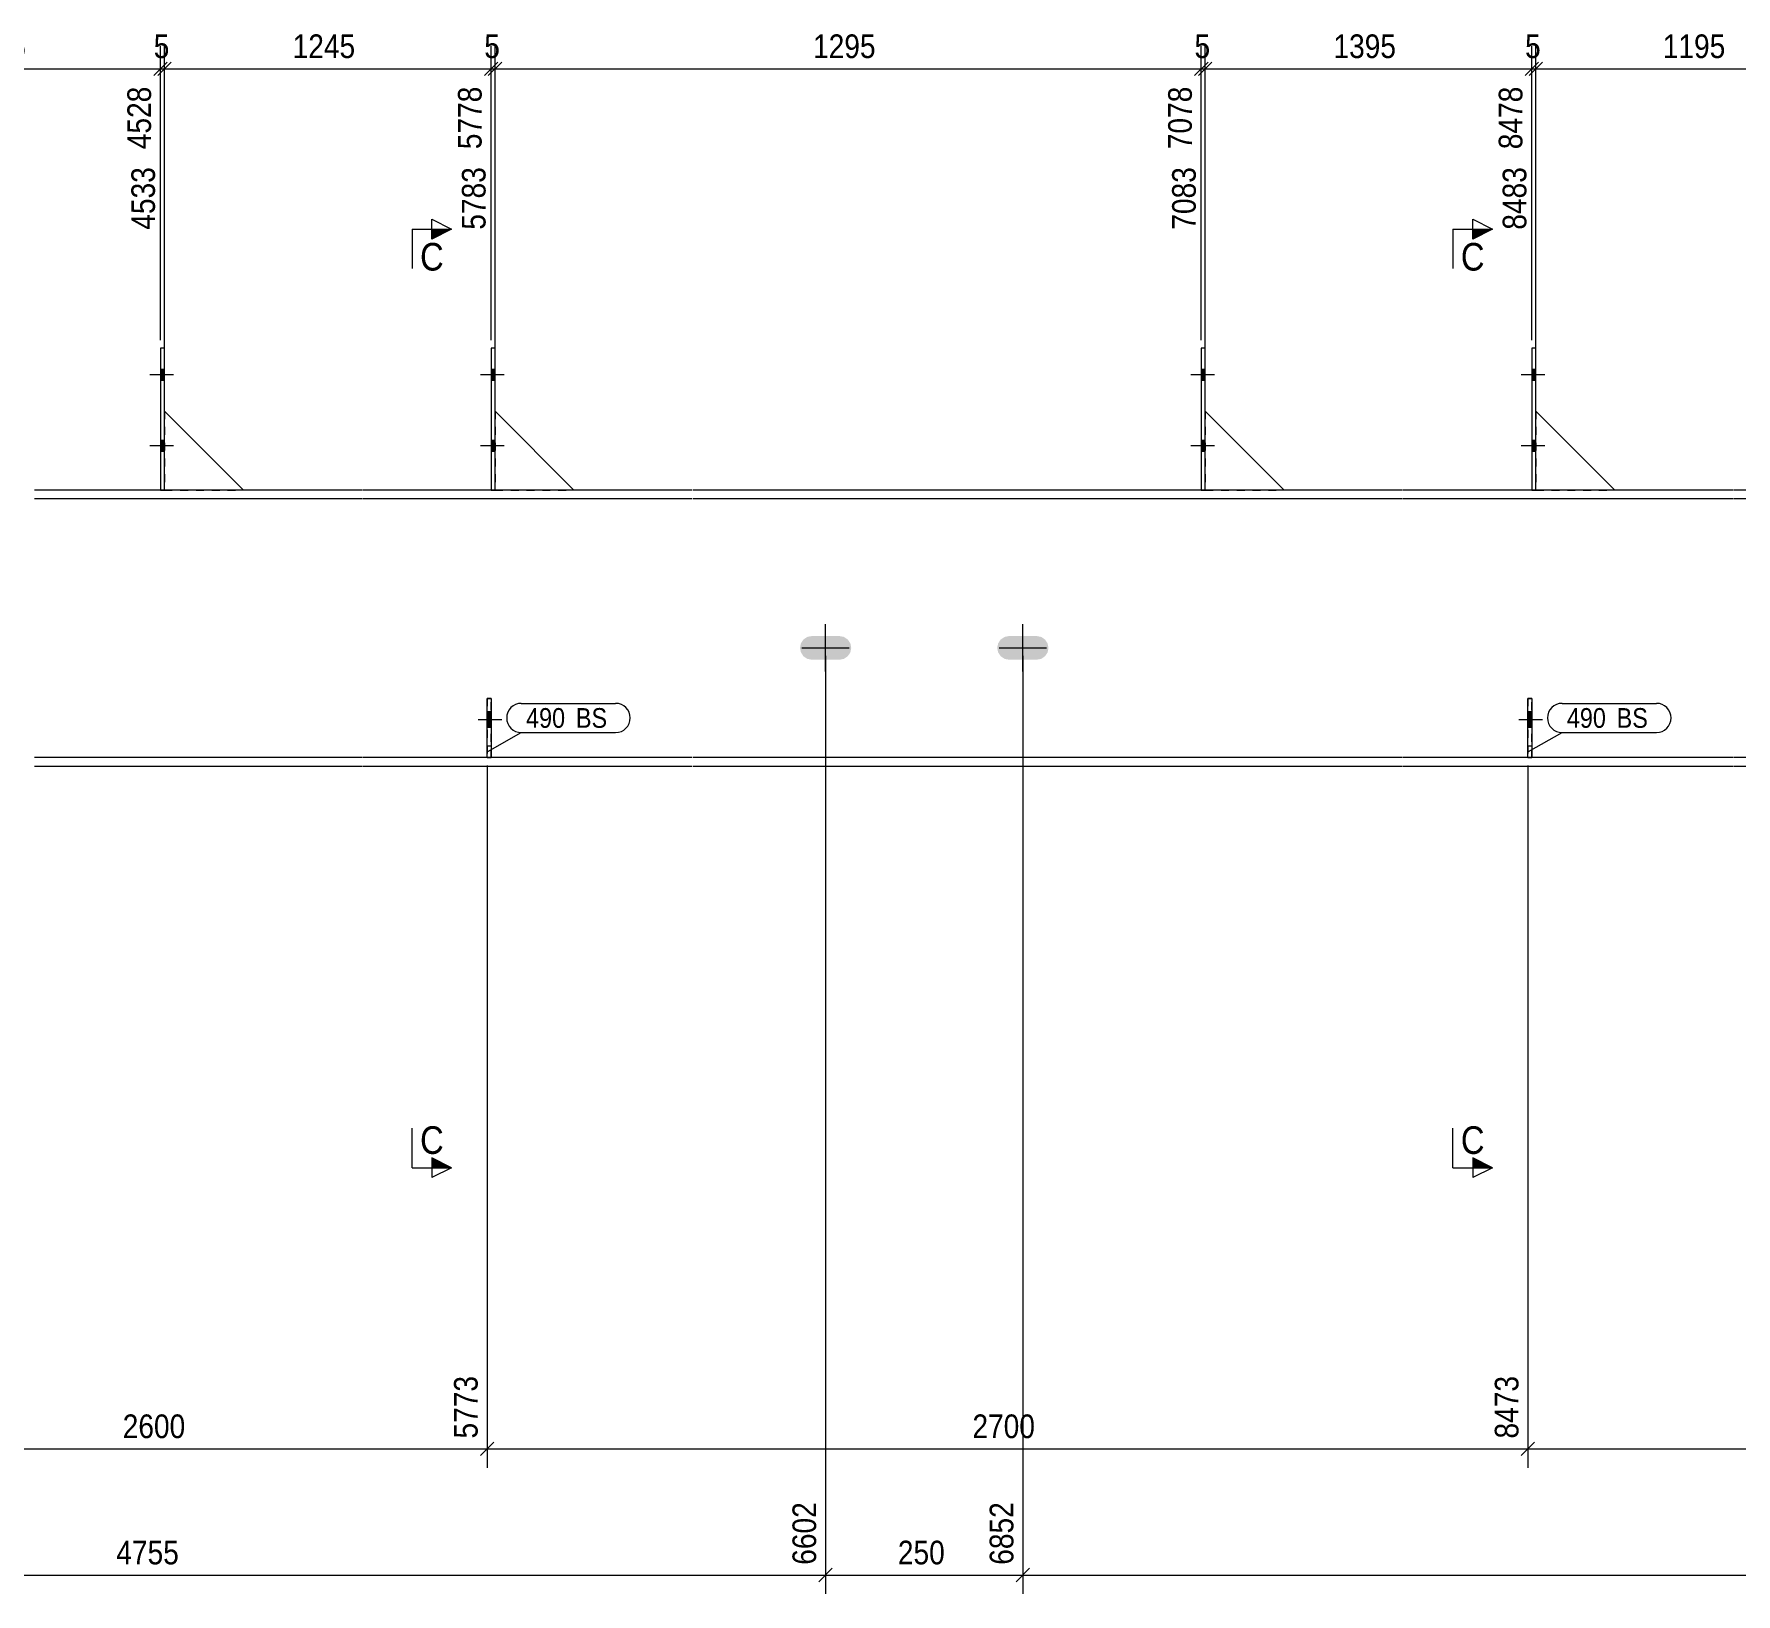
# Model space of a CAD drawing. Header units: millimetres. Extents: x 2 to 825, y 1 to 579.
# Drawn here: x 221.7 to 437.4, y 185.8 to 383.5 of the extents above; entities that cross this region are included whole.
import ezdxf

# ---------------------------------------------------------------- set-up
doc = ezdxf.new("R2010")
doc.units = ezdxf.units.MM
for name, pattern in [('XKITLINE00', [0]), ('XKITLINE01', [4, 1, -1, 1, -1]), ('XKITLINE02', [4, 2, -2])]:
    doc.linetypes.add(name, pattern=pattern)
for name, color, linetype, lineweight in [('Bolt', 3, 'Continuous', 0), ('Dimensions', 7, 'Continuous', 0), ('Part', 2, 'Continuous', 0), ('PartMark', 7, 'Continuous', 0), ('Section', 6, 'Continuous', 0)]:
    doc.layers.add(name, color=color, linetype=linetype, lineweight=lineweight)
doc.styles.add('ARIAL', font='ARIAL.TTF')

# ---------------------------------------------------------------- blocks, each defined once
blk = doc.blocks.new('*A5')
at = {"layer": 'Bolt'}
for points in [[(237.69, 340.97), (238.19, 340.97), (238.19, 339.57), (237.69, 339.57)], [(237.69, 340.97), (238.19, 340.97), (238.19, 339.57), (237.69, 339.57)], [(237.69, 331.97), (238.19, 331.97), (238.19, 330.57), (237.69, 330.57)], [(237.69, 331.97), (238.19, 331.97), (238.19, 330.57), (237.69, 330.57)]]:
    blk.add_hatch(color=3, dxfattribs=at).paths.add_polyline_path(points, flags=17)
at = {"layer": 'Bolt', "color": 3, "linetype": 'XKITLINE00', "lineweight": 0}
for p, q in [((238.19, 340.97), (237.69, 340.97)), ((238.19, 340.97), (237.69, 340.97)), ((239.35, 340.27), (236.35, 340.27)), ((239.35, 340.27), (236.35, 340.27)), ((238.19, 339.57), (237.69, 339.57)), ((238.19, 339.57), (237.69, 339.57)), ((239.35, 331.27), (236.35, 331.27)), ((239.35, 331.27), (236.35, 331.27)), ((238.19, 331.97), (237.69, 331.97)), ((238.19, 331.97), (237.69, 331.97)), ((238.19, 330.57), (237.69, 330.57)), ((238.19, 330.57), (237.69, 330.57))]:
    blk.add_line(p, q, dxfattribs=at)
blk = doc.blocks.new('*A19')
at = {"layer": 'Part', "color": 2, "linetype": 'XKITLINE00', "lineweight": 0}
for p, q in [((263.19, 325.67), (221.71, 325.67)), ((263.19, 324.57), (221.71, 324.57)), ((305.09, 325.67), (263.29, 325.67)), ((305.09, 324.57), (263.29, 324.57)), ((395.11, 325.67), (305.19, 325.67)), ((395.11, 324.57), (305.19, 324.57)), ((437.01, 325.67), (395.21, 325.67)), ((437.01, 324.57), (395.21, 324.57)), ((683.27, 325.67), (437.11, 325.67)), ((683.16, 324.57), (437.11, 324.57)), ((263.19, 291.77), (221.71, 291.77)), ((305.09, 291.77), (263.29, 291.77)), ((395.11, 291.77), (305.19, 291.77)), ((437.01, 291.77), (395.21, 291.77)), ((679.7, 291.77), (437.11, 291.77)), ((221.71, 290.67), (263.19, 290.67)), ((263.29, 290.67), (305.09, 290.67)), ((305.19, 290.67), (395.11, 290.67)), ((395.21, 290.67), (437.01, 290.67)), ((437.11, 290.67), (679.58, 290.67))]:
    blk.add_line(p, q, dxfattribs=at)
blk = doc.blocks.new('*A20')
at = {"layer": 'Part', "color": 2, "linetype": 'XKITLINE00', "lineweight": 0}
for p, q in [((412.01, 343.67), (411.51, 343.67)), ((411.51, 343.67), (411.51, 325.67)), ((412.01, 325.67), (412.01, 343.67))]:
    blk.add_line(p, q, dxfattribs=at)
at = {"layer": 'Part', "color": 7, "linetype": 'XKITLINE01', "lineweight": 0}
blk.add_line((411.51, 325.67), (412.01, 325.67), dxfattribs=at)
blk = doc.blocks.new('*A21')
at = {"layer": 'Part', "color": 2, "linetype": 'XKITLINE00', "lineweight": 0}
blk.add_line((422.01, 325.67), (412.01, 335.67), dxfattribs=at)
at = {"layer": 'Part', "color": 7, "linetype": 'XKITLINE01', "lineweight": 0}
for p, q in [((412.01, 335.67), (412.01, 325.67)), ((412.01, 325.67), (422.01, 325.67))]:
    blk.add_line(p, q, dxfattribs=at)
blk = doc.blocks.new('*A22')
at = {"layer": 'Part', "color": 2, "linetype": 'XKITLINE00', "lineweight": 0}
for p, q in [((411.01, 291.77), (411.01, 299.27)), ((411.01, 299.27), (411.51, 299.27)), ((411.51, 299.27), (411.51, 291.77))]:
    blk.add_line(p, q, dxfattribs=at)
at = {"layer": 'Part', "color": 7, "linetype": 'XKITLINE01', "lineweight": 0}
for p, q in [((411.01, 293.27), (411.51, 293.27)), ((411.51, 291.77), (411.01, 291.77))]:
    blk.add_line(p, q, dxfattribs=at)
blk = doc.blocks.new('*A23')
at = {"layer": 'Part', "color": 7, "linetype": 'XKITLINE01', "lineweight": 0}
for p, q in [((411.01, 299.27), (411.01, 291.77)), ((411.51, 299.27), (411.01, 299.27)), ((411.51, 291.77), (411.51, 299.27)), ((411.01, 293.27), (411.51, 293.27)), ((411.01, 291.77), (411.51, 291.77))]:
    blk.add_line(p, q, dxfattribs=at)
blk = doc.blocks.new('*A24')
at = {"layer": 'Part', "color": 2, "linetype": 'XKITLINE00', "lineweight": 0}
for p, q in [((370.11, 343.67), (369.61, 343.67)), ((369.61, 343.67), (369.61, 325.67)), ((370.11, 325.67), (370.11, 343.67))]:
    blk.add_line(p, q, dxfattribs=at)
at = {"layer": 'Part', "color": 7, "linetype": 'XKITLINE01', "lineweight": 0}
blk.add_line((369.61, 325.67), (370.11, 325.67), dxfattribs=at)
blk = doc.blocks.new('*A25')
at = {"layer": 'Part', "color": 2, "linetype": 'XKITLINE00', "lineweight": 0}
blk.add_line((380.11, 325.67), (370.11, 335.67), dxfattribs=at)
at = {"layer": 'Part', "color": 7, "linetype": 'XKITLINE01', "lineweight": 0}
for p, q in [((370.11, 335.67), (370.11, 325.67)), ((370.11, 325.67), (380.11, 325.67))]:
    blk.add_line(p, q, dxfattribs=at)
blk = doc.blocks.new('*A26')
at = {"layer": 'Part', "color": 2, "linetype": 'XKITLINE00', "lineweight": 0}
for p, q in [((280.09, 343.67), (279.59, 343.67)), ((279.59, 343.67), (279.59, 325.67)), ((280.09, 325.67), (280.09, 343.67))]:
    blk.add_line(p, q, dxfattribs=at)
at = {"layer": 'Part', "color": 7, "linetype": 'XKITLINE01', "lineweight": 0}
blk.add_line((279.59, 325.67), (280.09, 325.67), dxfattribs=at)
blk = doc.blocks.new('*A27')
at = {"layer": 'Part', "color": 2, "linetype": 'XKITLINE00', "lineweight": 0}
blk.add_line((290.09, 325.67), (280.09, 335.67), dxfattribs=at)
at = {"layer": 'Part', "color": 7, "linetype": 'XKITLINE01', "lineweight": 0}
for p, q in [((280.09, 335.67), (280.09, 325.67)), ((280.09, 325.67), (290.09, 325.67))]:
    blk.add_line(p, q, dxfattribs=at)
blk = doc.blocks.new('*A28')
at = {"layer": 'Part', "color": 2, "linetype": 'XKITLINE00', "lineweight": 0}
for p, q in [((279.09, 291.77), (279.09, 299.27)), ((279.09, 299.27), (279.59, 299.27)), ((279.59, 299.27), (279.59, 291.77))]:
    blk.add_line(p, q, dxfattribs=at)
at = {"layer": 'Part', "color": 7, "linetype": 'XKITLINE01', "lineweight": 0}
for p, q in [((279.09, 293.27), (279.59, 293.27)), ((279.59, 291.77), (279.09, 291.77))]:
    blk.add_line(p, q, dxfattribs=at)
blk = doc.blocks.new('*A29')
at = {"layer": 'Part', "color": 7, "linetype": 'XKITLINE01', "lineweight": 0}
for p, q in [((279.09, 299.27), (279.09, 291.77)), ((279.59, 299.27), (279.09, 299.27)), ((279.59, 291.77), (279.59, 299.27)), ((279.09, 293.27), (279.59, 293.27)), ((279.09, 291.77), (279.59, 291.77))]:
    blk.add_line(p, q, dxfattribs=at)
blk = doc.blocks.new('*A30')
at = {"layer": 'Part', "color": 2, "linetype": 'XKITLINE00', "lineweight": 0}
for p, q in [((238.19, 343.67), (237.69, 343.67)), ((237.69, 343.67), (237.69, 325.67)), ((238.19, 325.67), (238.19, 343.67))]:
    blk.add_line(p, q, dxfattribs=at)
at = {"layer": 'Part', "color": 7, "linetype": 'XKITLINE01', "lineweight": 0}
blk.add_line((237.69, 325.67), (238.19, 325.67), dxfattribs=at)
blk = doc.blocks.new('*A31')
at = {"layer": 'Part', "color": 2, "linetype": 'XKITLINE00', "lineweight": 0}
blk.add_line((248.19, 325.67), (238.19, 335.67), dxfattribs=at)
at = {"layer": 'Part', "color": 7, "linetype": 'XKITLINE01', "lineweight": 0}
for p, q in [((238.19, 335.67), (238.19, 325.67)), ((238.19, 325.67), (248.19, 325.67))]:
    blk.add_line(p, q, dxfattribs=at)
blk = doc.blocks.new('*A53')
at = {"layer": 'Bolt'}
for points in [[(325.24, 305.67), (325.13, 305.1), (324.8, 304.61), (324.32, 304.28), (323.74, 304.17), (320.24, 304.17), (319.67, 304.28), (319.18, 304.61), (318.86, 305.1), (318.74, 305.67), (318.86, 306.24), (319.18, 306.73), (319.67, 307.06), (320.24, 307.17), (323.74, 307.17), (324.32, 307.06), (324.8, 306.73), (325.13, 306.24)], [(350.24, 305.67), (350.13, 305.1), (349.8, 304.61), (349.32, 304.28), (348.74, 304.17), (345.24, 304.17), (344.67, 304.28), (344.18, 304.61), (343.86, 305.1), (343.74, 305.67), (343.86, 306.24), (344.18, 306.73), (344.67, 307.06), (345.24, 307.17), (348.74, 307.17), (349.32, 307.06), (349.8, 306.73), (350.13, 306.24)]]:
    blk.add_hatch(color=3, dxfattribs=at).paths.add_polyline_path(points, flags=17)
at = {"layer": 'Bolt', "color": 3, "linetype": 'XKITLINE00', "lineweight": 0}
for p, q in [((321.99, 302.67), (321.99, 308.67)), ((346.99, 302.67), (346.99, 308.67)), ((318.99, 305.67), (324.99, 305.67)), ((343.99, 305.67), (349.99, 305.67))]:
    blk.add_line(p, q, dxfattribs=at)
blk = doc.blocks.new('*A54')
at = {"layer": 'Bolt'}
for points in [[(411.51, 340.97), (412.01, 340.97), (412.01, 339.57), (411.51, 339.57)], [(411.51, 340.97), (412.01, 340.97), (412.01, 339.57), (411.51, 339.57)], [(411.51, 331.97), (412.01, 331.97), (412.01, 330.57), (411.51, 330.57)], [(411.51, 331.97), (412.01, 331.97), (412.01, 330.57), (411.51, 330.57)]]:
    blk.add_hatch(color=3, dxfattribs=at).paths.add_polyline_path(points, flags=17)
at = {"layer": 'Bolt', "color": 3, "linetype": 'XKITLINE00', "lineweight": 0}
for p, q in [((412.01, 340.97), (411.51, 340.97)), ((412.01, 340.97), (411.51, 340.97)), ((413.17, 340.27), (410.17, 340.27)), ((413.17, 340.27), (410.17, 340.27)), ((412.01, 339.57), (411.51, 339.57)), ((412.01, 339.57), (411.51, 339.57)), ((413.17, 331.27), (410.17, 331.27)), ((413.17, 331.27), (410.17, 331.27)), ((412.01, 331.97), (411.51, 331.97)), ((412.01, 331.97), (411.51, 331.97)), ((412.01, 330.57), (411.51, 330.57)), ((412.01, 330.57), (411.51, 330.57))]:
    blk.add_line(p, q, dxfattribs=at)
blk = doc.blocks.new('*A55')
at = {"layer": 'Bolt'}
blk.add_hatch(color=3, dxfattribs=at).paths.add_polyline_path([(411.51, 295.59), (411.01, 295.59), (411.01, 297.55), (411.51, 297.55)], flags=17)
at = {"layer": 'Bolt', "color": 3, "linetype": 'XKITLINE00', "lineweight": 0}
for p, q in [((412.86, 296.57), (409.86, 296.57)), ((411.51, 297.55), (411.01, 297.55)), ((411.51, 295.59), (411.01, 295.59))]:
    blk.add_line(p, q, dxfattribs=at)
blk = doc.blocks.new('*A56')
at = {"layer": 'Bolt', "color": 3, "linetype": 'XKITLINE02', "lineweight": 0}
for p, q in [((412.86, 296.57), (409.86, 296.57)), ((411.51, 297.55), (411.01, 297.55)), ((411.51, 295.59), (411.01, 295.59))]:
    blk.add_line(p, q, dxfattribs=at)
blk = doc.blocks.new('*A57')
at = {"layer": 'Bolt'}
for points in [[(369.61, 340.97), (370.11, 340.97), (370.11, 339.57), (369.61, 339.57)], [(369.61, 340.97), (370.11, 340.97), (370.11, 339.57), (369.61, 339.57)], [(369.61, 331.97), (370.11, 331.97), (370.11, 330.57), (369.61, 330.57)], [(369.61, 331.97), (370.11, 331.97), (370.11, 330.57), (369.61, 330.57)]]:
    blk.add_hatch(color=3, dxfattribs=at).paths.add_polyline_path(points, flags=17)
at = {"layer": 'Bolt', "color": 3, "linetype": 'XKITLINE00', "lineweight": 0}
for p, q in [((370.11, 340.97), (369.61, 340.97)), ((370.11, 340.97), (369.61, 340.97)), ((371.27, 340.27), (368.27, 340.27)), ((371.27, 340.27), (368.27, 340.27)), ((370.11, 339.57), (369.61, 339.57)), ((370.11, 339.57), (369.61, 339.57)), ((371.27, 331.27), (368.27, 331.27)), ((371.27, 331.27), (368.27, 331.27)), ((370.11, 331.97), (369.61, 331.97)), ((370.11, 331.97), (369.61, 331.97)), ((370.11, 330.57), (369.61, 330.57)), ((370.11, 330.57), (369.61, 330.57))]:
    blk.add_line(p, q, dxfattribs=at)
blk = doc.blocks.new('*A58')
at = {"layer": 'Bolt'}
for points in [[(279.59, 340.97), (280.09, 340.97), (280.09, 339.57), (279.59, 339.57)], [(279.59, 340.97), (280.09, 340.97), (280.09, 339.57), (279.59, 339.57)], [(279.59, 331.97), (280.09, 331.97), (280.09, 330.57), (279.59, 330.57)], [(279.59, 331.97), (280.09, 331.97), (280.09, 330.57), (279.59, 330.57)]]:
    blk.add_hatch(color=3, dxfattribs=at).paths.add_polyline_path(points, flags=17)
at = {"layer": 'Bolt', "color": 3, "linetype": 'XKITLINE00', "lineweight": 0}
for p, q in [((280.09, 340.97), (279.59, 340.97)), ((280.09, 340.97), (279.59, 340.97)), ((281.25, 340.27), (278.25, 340.27)), ((281.25, 340.27), (278.25, 340.27)), ((280.09, 339.57), (279.59, 339.57)), ((280.09, 339.57), (279.59, 339.57)), ((281.25, 331.27), (278.25, 331.27)), ((281.25, 331.27), (278.25, 331.27)), ((280.09, 331.97), (279.59, 331.97)), ((280.09, 331.97), (279.59, 331.97)), ((280.09, 330.57), (279.59, 330.57)), ((280.09, 330.57), (279.59, 330.57))]:
    blk.add_line(p, q, dxfattribs=at)
blk = doc.blocks.new('*A59')
at = {"layer": 'Bolt'}
blk.add_hatch(color=3, dxfattribs=at).paths.add_polyline_path([(279.59, 295.59), (279.09, 295.59), (279.09, 297.55), (279.59, 297.55)], flags=17)
at = {"layer": 'Bolt', "color": 3, "linetype": 'XKITLINE00', "lineweight": 0}
for p, q in [((280.94, 296.57), (277.94, 296.57)), ((279.59, 297.55), (279.09, 297.55)), ((279.59, 295.59), (279.09, 295.59))]:
    blk.add_line(p, q, dxfattribs=at)
blk = doc.blocks.new('*A60')
at = {"layer": 'Bolt', "color": 3, "linetype": 'XKITLINE02', "lineweight": 0}
for p, q in [((280.94, 296.57), (277.94, 296.57)), ((279.59, 297.55), (279.09, 297.55)), ((279.59, 295.59), (279.09, 295.59))]:
    blk.add_line(p, q, dxfattribs=at)
blk = doc.blocks.new('*A163')
at = {"layer": 'Dimensions', "color": 7, "linetype": 'XKITLINE00', "lineweight": 0}
for p, q in [((196.61, 336.67), (196.61, 381.92)), ((237.69, 344.67), (237.69, 381.92)), ((197.46, 379.92), (195.76, 378.22)), ((238.54, 379.92), (236.84, 378.22)), ((196.61, 379.07), (237.69, 379.07))]:
    blk.add_line(p, q, dxfattribs=at)
at = {"layer": 'Dimensions', "color": 3}
for p in [(196.61, 379.07), (237.69, 379.07)]:
    blk.add_point(p, dxfattribs=at)
at = {"layer": 'Dimensions', "color": 3, "style": 'ARIAL', "width": 0.85}
blk.add_text('1345', height=3, dxfattribs=at).set_placement((212.7, 380.42))
blk.add_text('4528', height=3, rotation=90.0002, dxfattribs=at).set_placement((236.49, 368.87))
blk = doc.blocks.new('*A164')
at = {"layer": 'Dimensions', "color": 7, "linetype": 'XKITLINE00', "lineweight": 0}
for p, q in [((237.69, 344.67), (237.69, 381.92)), ((238.19, 336.67), (238.19, 381.92)), ((238.54, 379.92), (236.84, 378.22)), ((239.04, 379.92), (237.34, 378.22)), ((237.69, 379.07), (238.19, 379.07))]:
    blk.add_line(p, q, dxfattribs=at)
at = {"layer": 'Dimensions', "color": 3}
for p in [(237.69, 379.07), (238.19, 379.07)]:
    blk.add_point(p, dxfattribs=at)
at = {"layer": 'Dimensions', "color": 3, "style": 'ARIAL', "width": 0.85}
blk.add_text('5', height=3, dxfattribs=at).set_placement((236.83, 380.42))
blk.add_text('4533', height=3, rotation=90.0002, dxfattribs=at).set_placement((236.99, 358.67))
blk = doc.blocks.new('*A165')
at = {"layer": 'Dimensions', "color": 7, "linetype": 'XKITLINE00', "lineweight": 0}
for p, q in [((238.19, 336.67), (238.19, 381.92)), ((279.59, 344.67), (279.59, 381.92)), ((239.04, 379.92), (237.34, 378.22)), ((280.44, 379.92), (278.74, 378.22)), ((238.19, 379.07), (279.59, 379.07))]:
    blk.add_line(p, q, dxfattribs=at)
at = {"layer": 'Dimensions', "color": 3}
for p in [(238.19, 379.07), (279.59, 379.07)]:
    blk.add_point(p, dxfattribs=at)
at = {"layer": 'Dimensions', "color": 3, "style": 'ARIAL', "width": 0.85}
blk.add_text('1245', height=3, dxfattribs=at).set_placement((254.44, 380.42))
blk.add_text('5778', height=3, rotation=90.0002, dxfattribs=at).set_placement((278.39, 368.87))
blk = doc.blocks.new('*A166')
at = {"layer": 'Dimensions', "color": 7, "linetype": 'XKITLINE00', "lineweight": 0}
for p, q in [((279.59, 344.67), (279.59, 381.92)), ((280.09, 336.67), (280.09, 381.92)), ((280.44, 379.92), (278.74, 378.22)), ((280.94, 379.92), (279.24, 378.22)), ((279.59, 379.07), (280.09, 379.07))]:
    blk.add_line(p, q, dxfattribs=at)
at = {"layer": 'Dimensions', "color": 3}
for p in [(279.59, 379.07), (280.09, 379.07)]:
    blk.add_point(p, dxfattribs=at)
at = {"layer": 'Dimensions', "color": 3, "style": 'ARIAL', "width": 0.85}
blk.add_text('5', height=3, dxfattribs=at).set_placement((278.73, 380.42))
blk.add_text('5783', height=3, rotation=90.0002, dxfattribs=at).set_placement((278.89, 358.67))
blk = doc.blocks.new('*A167')
at = {"layer": 'Dimensions', "color": 7, "linetype": 'XKITLINE00', "lineweight": 0}
for p, q in [((280.09, 336.67), (280.09, 381.92)), ((369.61, 344.67), (369.61, 381.92)), ((280.94, 379.92), (279.24, 378.22)), ((370.46, 379.92), (368.76, 378.22)), ((280.09, 379.07), (369.61, 379.07))]:
    blk.add_line(p, q, dxfattribs=at)
at = {"layer": 'Dimensions', "color": 3}
for p in [(280.09, 379.07), (369.61, 379.07)]:
    blk.add_point(p, dxfattribs=at)
at = {"layer": 'Dimensions', "color": 3, "style": 'ARIAL', "width": 0.85}
blk.add_text('1295', height=3, dxfattribs=at).set_placement((320.4, 380.42))
blk.add_text('7078', height=3, rotation=90.0002, dxfattribs=at).set_placement((368.41, 368.87))
blk = doc.blocks.new('*A168')
at = {"layer": 'Dimensions', "color": 7, "linetype": 'XKITLINE00', "lineweight": 0}
for p, q in [((369.61, 344.67), (369.61, 381.92)), ((370.11, 336.67), (370.11, 381.92)), ((370.46, 379.92), (368.76, 378.22)), ((370.96, 379.92), (369.26, 378.22)), ((369.61, 379.07), (370.11, 379.07))]:
    blk.add_line(p, q, dxfattribs=at)
at = {"layer": 'Dimensions', "color": 3}
for p in [(369.61, 379.07), (370.11, 379.07)]:
    blk.add_point(p, dxfattribs=at)
at = {"layer": 'Dimensions', "color": 3, "style": 'ARIAL', "width": 0.85}
blk.add_text('5', height=3, dxfattribs=at).set_placement((368.75, 380.42))
blk.add_text('7083', height=3, rotation=90.0002, dxfattribs=at).set_placement((368.91, 358.67))
blk = doc.blocks.new('*A169')
at = {"layer": 'Dimensions', "color": 7, "linetype": 'XKITLINE00', "lineweight": 0}
for p, q in [((370.11, 336.67), (370.11, 381.92)), ((411.51, 344.67), (411.51, 381.92)), ((370.96, 379.92), (369.26, 378.22)), ((412.36, 379.92), (410.66, 378.22)), ((370.11, 379.07), (411.51, 379.07))]:
    blk.add_line(p, q, dxfattribs=at)
at = {"layer": 'Dimensions', "color": 3}
for p in [(370.11, 379.07), (411.51, 379.07)]:
    blk.add_point(p, dxfattribs=at)
at = {"layer": 'Dimensions', "color": 3, "style": 'ARIAL', "width": 0.85}
blk.add_text('1395', height=3, dxfattribs=at).set_placement((386.36, 380.42))
blk.add_text('8478', height=3, rotation=90.0002, dxfattribs=at).set_placement((410.31, 368.87))
blk = doc.blocks.new('*A170')
at = {"layer": 'Dimensions', "color": 7, "linetype": 'XKITLINE00', "lineweight": 0}
for p, q in [((411.51, 344.67), (411.51, 381.92)), ((412.01, 336.67), (412.01, 381.92)), ((412.36, 379.92), (410.66, 378.22)), ((412.86, 379.92), (411.16, 378.22)), ((411.51, 379.07), (412.01, 379.07))]:
    blk.add_line(p, q, dxfattribs=at)
at = {"layer": 'Dimensions', "color": 3}
for p in [(411.51, 379.07), (412.01, 379.07)]:
    blk.add_point(p, dxfattribs=at)
at = {"layer": 'Dimensions', "color": 3, "style": 'ARIAL', "width": 0.85}
blk.add_text('5', height=3, dxfattribs=at).set_placement((410.65, 380.42))
blk.add_text('8483', height=3, rotation=90.0002, dxfattribs=at).set_placement((410.81, 358.67))
blk = doc.blocks.new('*A171')
at = {"layer": 'Dimensions', "color": 7, "linetype": 'XKITLINE00', "lineweight": 0}
for p, q in [((412.01, 336.67), (412.01, 381.92)), ((453.09, 344.67), (453.09, 381.92)), ((412.86, 379.92), (411.16, 378.22)), ((453.94, 379.92), (452.24, 378.22)), ((412.01, 379.07), (453.09, 379.07))]:
    blk.add_line(p, q, dxfattribs=at)
at = {"layer": 'Dimensions', "color": 3}
for p in [(412.01, 379.07), (453.09, 379.07)]:
    blk.add_point(p, dxfattribs=at)
at = {"layer": 'Dimensions', "color": 3, "style": 'ARIAL', "width": 0.85}
blk.add_text('1195', height=3, dxfattribs=at).set_placement((428.1, 380.42))
blk.add_text('9678', height=3, rotation=90.0002, dxfattribs=at).set_placement((451.89, 368.87))
blk = doc.blocks.new('*A194')
at = {"layer": 'PartMark', "color": 7, "linetype": 'XKITLINE00', "lineweight": 0}
for p, q in [((415.34, 298.64), (427.3, 298.64)), ((411.1, 292.54), (415.34, 294.94)), ((415.34, 294.94), (427.3, 294.94))]:
    blk.add_line(p, q, dxfattribs=at)
for centre, start, end in [((415.34, 296.79), 90, 270), ((427.3, 296.79), 270, 90)]:
    blk.add_arc(centre, 1.85, start, end, dxfattribs=at)
at = {"layer": 'PartMark', "color": 3, "style": 'ARIAL', "width": 0.85}
for s, p in [('490', (415.94, 295.54)), ('BS', (422.25, 295.54))]:
    blk.add_text(s, height=2.5, dxfattribs=at).set_placement(p)
blk = doc.blocks.new('*A195')
at = {"layer": 'PartMark', "color": 7, "linetype": 'XKITLINE00', "lineweight": 0}
for p, q in [((283.42, 298.64), (295.38, 298.64)), ((279.18, 292.54), (283.42, 294.94)), ((283.42, 294.94), (295.38, 294.94))]:
    blk.add_line(p, q, dxfattribs=at)
for centre, start, end in [((283.42, 296.79), 90, 270), ((295.38, 296.79), 270, 90)]:
    blk.add_arc(centre, 1.85, start, end, dxfattribs=at)
at = {"layer": 'PartMark', "color": 3, "style": 'ARIAL', "width": 0.85}
for s, p in [('490', (284.02, 295.54)), ('BS', (290.34, 295.54))]:
    blk.add_text(s, height=2.5, dxfattribs=at).set_placement(p)
blk = doc.blocks.new('*A198')
at = {"layer": 'Section'}
for points in [[(272.09, 358.74), (274.59, 358.74), (272.09, 357.49)], [(272.09, 241.04), (274.59, 239.79), (272.09, 239.79)]]:
    blk.add_hatch(color=3, dxfattribs=at).paths.add_polyline_path(points, flags=17)
at = {"layer": 'Section', "color": 1, "linetype": 'XKITLINE00', "lineweight": 0}
for p, q in [((269.59, 358.74), (269.59, 353.74)), ((269.59, 358.74), (274.59, 358.74)), ((269.59, 239.79), (269.59, 244.79)), ((269.59, 239.79), (274.59, 239.79))]:
    blk.add_line(p, q, dxfattribs=at)
at = {"layer": 'Section', "color": 3, "linetype": 'XKITLINE00', "lineweight": 0}
for p, q in [((272.09, 357.49), (272.09, 359.99)), ((272.09, 359.99), (274.59, 358.74)), ((274.59, 358.74), (272.09, 357.49)), ((274.59, 239.79), (272.09, 241.04)), ((272.09, 241.04), (272.09, 238.54)), ((274.59, 239.79), (272.09, 238.54))]:
    blk.add_line(p, q, dxfattribs=at)
at = {"layer": 'Section', "color": 7, "style": 'ARIAL', "width": 0.85}
for p in [(270.59, 353.49), (270.59, 241.54)]:
    blk.add_text('C', height=3.5, dxfattribs=at).set_placement(p)
blk = doc.blocks.new('*A199')
at = {"layer": 'Section'}
for points in [[(404.01, 358.74), (406.51, 358.74), (404.01, 357.49)], [(404.01, 241.04), (406.51, 239.79), (404.01, 239.79)]]:
    blk.add_hatch(color=3, dxfattribs=at).paths.add_polyline_path(points, flags=17)
at = {"layer": 'Section', "color": 1, "linetype": 'XKITLINE00', "lineweight": 0}
for p, q in [((401.51, 358.74), (401.51, 353.74)), ((401.51, 358.74), (406.51, 358.74)), ((401.51, 239.79), (401.51, 244.79)), ((401.51, 239.79), (406.51, 239.79))]:
    blk.add_line(p, q, dxfattribs=at)
at = {"layer": 'Section', "color": 3, "linetype": 'XKITLINE00', "lineweight": 0}
for p, q in [((404.01, 357.49), (404.01, 359.99)), ((404.01, 359.99), (406.51, 358.74)), ((406.51, 358.74), (404.01, 357.49)), ((406.51, 239.79), (404.01, 241.04)), ((404.01, 241.04), (404.01, 238.54)), ((406.51, 239.79), (404.01, 238.54))]:
    blk.add_line(p, q, dxfattribs=at)
at = {"layer": 'Section', "color": 7, "style": 'ARIAL', "width": 0.85}
for p in [(402.51, 353.49), (402.51, 241.54)]:
    blk.add_text('C', height=3.5, dxfattribs=at).set_placement(p)
blk = doc.blocks.new('*A205')
at = {"layer": 'Dimensions', "color": 7, "linetype": 'XKITLINE00', "lineweight": 0}
for p, q in [((151.09, 304.67), (151.09, 185.77)), ((321.99, 304.67), (321.99, 185.77)), ((151.94, 189.02), (150.25, 187.32)), ((151.09, 188.17), (321.99, 188.17)), ((322.84, 189.02), (321.14, 187.32))]:
    blk.add_line(p, q, dxfattribs=at)
at = {"layer": 'Dimensions', "color": 3}
for p in [(151.09, 188.17), (321.99, 188.17)]:
    blk.add_point(p, dxfattribs=at)
at = {"layer": 'Dimensions', "color": 3, "style": 'ARIAL', "width": 0.85}
blk.add_text('6602', height=3, rotation=90.0002, dxfattribs=at).set_placement((320.79, 189.47))
blk.add_text('4755', height=3, dxfattribs=at).set_placement((232.09, 189.52))
blk = doc.blocks.new('*A206')
at = {"layer": 'Dimensions', "color": 7, "linetype": 'XKITLINE00', "lineweight": 0}
for p, q in [((321.99, 304.67), (321.99, 185.77)), ((346.99, 304.67), (346.99, 185.77)), ((322.84, 189.02), (321.14, 187.32)), ((321.99, 188.17), (346.99, 188.17)), ((347.84, 189.02), (346.14, 187.32))]:
    blk.add_line(p, q, dxfattribs=at)
at = {"layer": 'Dimensions', "color": 3}
for p in [(321.99, 188.17), (346.99, 188.17)]:
    blk.add_point(p, dxfattribs=at)
at = {"layer": 'Dimensions', "color": 3, "style": 'ARIAL', "width": 0.85}
blk.add_text('6852', height=3, rotation=90.0002, dxfattribs=at).set_placement((345.79, 189.47))
blk.add_text('250', height=3, dxfattribs=at).set_placement((331.15, 189.52))
blk = doc.blocks.new('*A207')
at = {"layer": 'Dimensions', "color": 7, "linetype": 'XKITLINE00', "lineweight": 0}
for p, q in [((346.99, 304.67), (346.99, 185.77)), ((347.84, 189.02), (346.14, 187.32)), ((346.99, 188.17), (660.97, 188.17))]:
    blk.add_line(p, q, dxfattribs=at)
at = {"layer": 'Dimensions', "color": 3}
blk.add_point((346.99, 188.17), dxfattribs=at)
blk = doc.blocks.new('*A210')
at = {"layer": 'Dimensions', "color": 7, "linetype": 'XKITLINE00', "lineweight": 0}
for p, q in [((195.61, 290.77), (195.61, 201.77)), ((279.09, 290.77), (279.09, 201.77)), ((196.46, 205.02), (194.76, 203.32)), ((279.94, 205.02), (278.24, 203.32)), ((195.61, 204.17), (279.09, 204.17))]:
    blk.add_line(p, q, dxfattribs=at)
at = {"layer": 'Dimensions', "color": 3}
for p in [(195.61, 204.17), (279.09, 204.17)]:
    blk.add_point(p, dxfattribs=at)
at = {"layer": 'Dimensions', "color": 3, "style": 'ARIAL', "width": 0.85}
blk.add_text('5773', height=3, rotation=90.0002, dxfattribs=at).set_placement((277.89, 205.47))
blk.add_text('2600', height=3, dxfattribs=at).set_placement((232.9, 205.52))
blk = doc.blocks.new('*A211')
at = {"layer": 'Dimensions', "color": 7, "linetype": 'XKITLINE00', "lineweight": 0}
for p, q in [((279.09, 290.77), (279.09, 201.77)), ((411.01, 290.77), (411.01, 201.77)), ((279.94, 205.02), (278.24, 203.32)), ((411.86, 205.02), (410.16, 203.32)), ((279.09, 204.17), (411.01, 204.17))]:
    blk.add_line(p, q, dxfattribs=at)
at = {"layer": 'Dimensions', "color": 3}
for p in [(279.09, 204.17), (411.01, 204.17)]:
    blk.add_point(p, dxfattribs=at)
at = {"layer": 'Dimensions', "color": 3, "style": 'ARIAL', "width": 0.85}
blk.add_text('8473', height=3, rotation=90.0002, dxfattribs=at).set_placement((409.81, 205.47))
blk.add_text('2700', height=3, dxfattribs=at).set_placement((340.6, 205.52))
blk = doc.blocks.new('*A212')
at = {"layer": 'Dimensions', "color": 7, "linetype": 'XKITLINE00', "lineweight": 0}
for p, q in [((411.01, 290.77), (411.01, 201.77)), ((582.59, 272.39), (582.59, 201.77)), ((411.86, 205.02), (410.16, 203.32)), ((583.44, 205.02), (581.74, 203.32)), ((411.01, 204.17), (582.59, 204.17))]:
    blk.add_line(p, q, dxfattribs=at)
at = {"layer": 'Dimensions', "color": 3}
for p in [(411.01, 204.17), (582.59, 204.17)]:
    blk.add_point(p, dxfattribs=at)
at = {"layer": 'Dimensions', "color": 3, "style": 'ARIAL', "width": 0.85}
blk.add_text('10973', height=3, rotation=90.0002, dxfattribs=at).set_placement((581.39, 205.47))
blk.add_text('2500', height=3, dxfattribs=at).set_placement((492.35, 205.52))

msp = doc.modelspace()

# ---------------------------------------------------------------- block references
at = {"lineweight": 0}
for name in ['*A163', '*A164', '*A165', '*A166', '*A167', '*A168', '*A169', '*A170', '*A171', '*A198', '*A199', '*A30', '*A26', '*A24', '*A20', '*A5', '*A58', '*A57', '*A54', '*A31', '*A27', '*A25', '*A21', '*A53', '*A205', '*A206', '*A207', '*A28', '*A29', '*A195', '*A22', '*A23', '*A194', '*A59', '*A60', '*A55', '*A56', '*A210', '*A211', '*A212']:
    msp.add_blockref(name, (0, 0), dxfattribs=at)
at = {"layer": 'Part', "lineweight": 0}
msp.add_blockref('*A19', (0, 0), dxfattribs=at)

doc.saveas('drawing.dxf')
